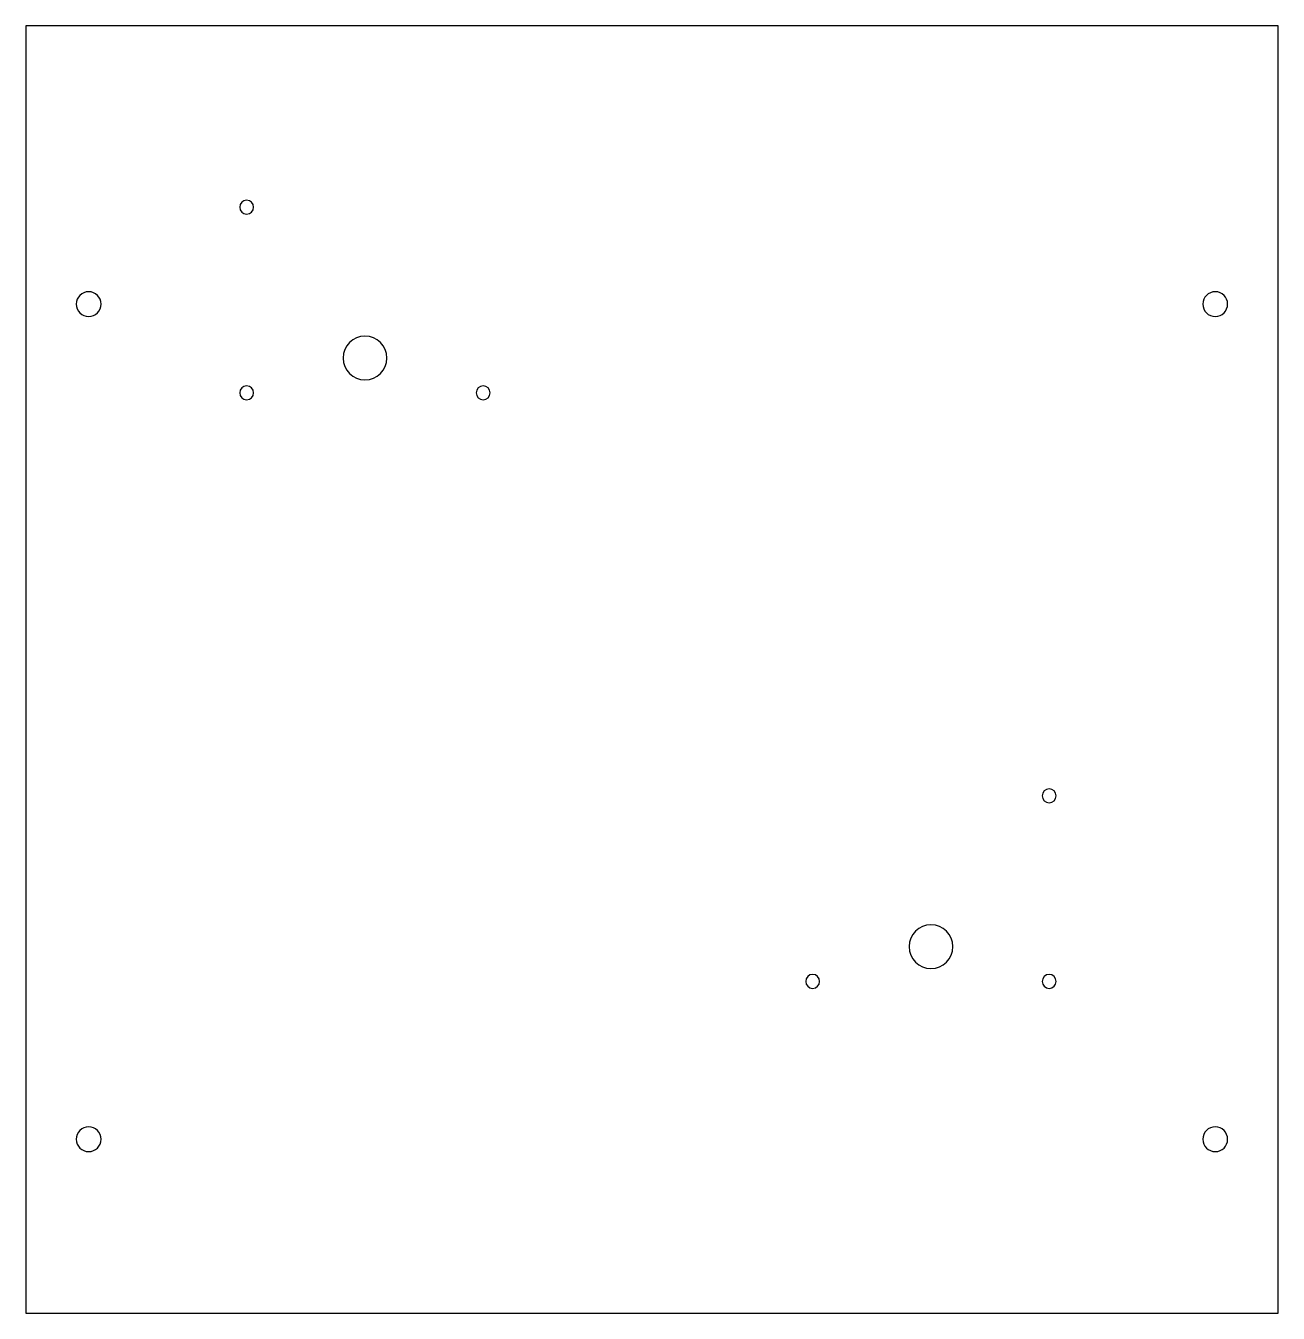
# Model space of a CAD drawing. Extents: x 0 to 18, y -0.5 to 18.
import ezdxf

# ---------------------------------------------------------------- set-up
doc = ezdxf.new("R2010")
doc.units = 0
doc.layers.get('0').update_dxf_attribs({"linetype": 'CONTINUOUS'})
doc.layers.add('1', color=7, linetype='CONTINUOUS')

msp = doc.modelspace()

# ---------------------------------------------------------------- linework, layer by layer
at = {"color": 0, "linetype": 'CONTINUOUS'}
for centre, start, end in [((4.895, 13.268), 90, 180), ((4.895, 13.268), 360, 90), ((4.895, 13.268), 180, 360), ((13.029, 4.811), 90, 180), ((13.029, 4.811), 360, 90), ((13.029, 4.811), 180, 360)]:
    msp.add_arc(centre, 0.315, start, end, dxfattribs=at)
at = {"layer": '1', "color": 1, "linetype": 'CONTINUOUS'}
for p, q in [((18.02, 18.043), (0.02, 18.043)), ((0.02, 18.043), (0.02, -0.457)), ((18.02, -0.457), (18.02, 18.043)), ((0.02, -0.457), (18.02, -0.457))]:
    msp.add_line(p, q, dxfattribs=at)
for centre, radius, start, end in [((3.195, 15.435), 0.1, 90, 180), ((3.195, 15.435), 0.1, 180, 360), ((3.195, 15.435), 0.1, 360, 90), ((0.925, 14.043), 0.178, 90, 180), ((0.925, 14.043), 0.178, 360, 90), ((17.115, 14.043), 0.178, 90, 180), ((17.115, 14.043), 0.178, 360, 90), ((0.925, 14.043), 0.178, 180, 360), ((17.115, 14.043), 0.178, 180, 360), ((3.195, 12.768), 0.1, 90, 180), ((3.195, 12.768), 0.1, 180, 360), ((3.195, 12.768), 0.1, 360, 90), ((6.595, 12.768), 0.1, 90, 180), ((6.595, 12.768), 0.1, 180, 360), ((6.595, 12.768), 0.1, 360, 90), ((14.729, 6.978), 0.1, 90, 180), ((14.729, 6.978), 0.1, 360, 90), ((14.729, 6.978), 0.1, 180, 360), ((11.329, 4.311), 0.1, 90, 180), ((11.329, 4.311), 0.1, 180, 360), ((11.329, 4.311), 0.1, 360, 90), ((14.729, 4.311), 0.1, 90, 180), ((14.729, 4.311), 0.1, 180, 360), ((14.729, 4.311), 0.1, 360, 90), ((0.925, 2.043), 0.178, 90, 180), ((0.925, 2.043), 0.178, 360, 90), ((17.115, 2.043), 0.178, 90, 180), ((17.115, 2.043), 0.178, 360, 90), ((0.925, 2.043), 0.178, 180, 360), ((17.115, 2.043), 0.178, 180, 360)]:
    msp.add_arc(centre, radius, start, end, dxfattribs=at)

doc.saveas('drawing.dxf')
